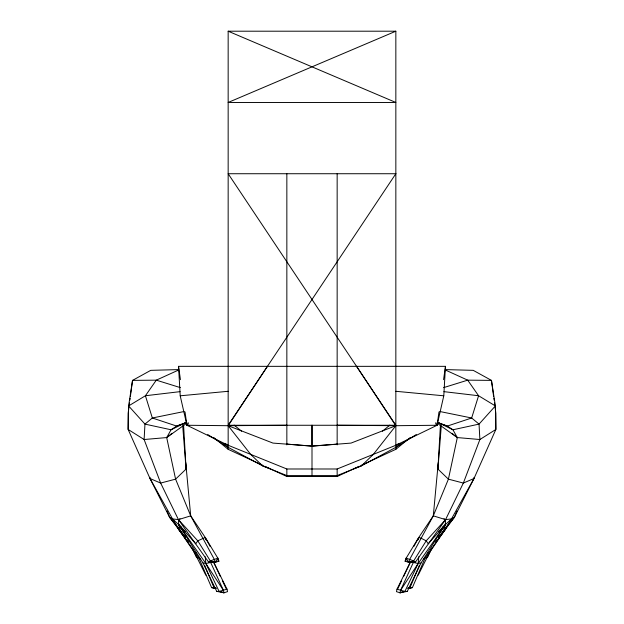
<?xml version="1.0" encoding="UTF-8"?>
<svg xmlns="http://www.w3.org/2000/svg" width="624" height="624" viewBox="0 0 624 624"><rect width="100%" height="100%" fill="white"/><g stroke="black" fill="none" stroke-linecap="round" stroke-linejoin="round"><path stroke-width="0.94" d="M438.976 411.957L437.081 425.264L395.842 445.271L337.155 468.991L286.845 468.991L228.158 445.271L186.919 425.264L180.211 395.803L178.534 366.343L445.466 366.343L443.789 395.803L437.081 425.264L395.842 425.701L351.047 443.087L312 446.168L312 425.264L312 476.494M438.547 538.301L454.412 517.273L473.983 478.53L473.998 477.36M406.13 559.361L406.169 558.145L418.759 537.467L433.298 515.853L448.406 479.146L457.306 437.572L452.938 429.772L447.322 426.075L437.323 422.339M445.364 369.595L473.234 370.344L491.462 380.383L495.394 405.935L479.045 424.109L479.879 439.522L463.351 483.062L445.575 519.62L445.31 524.69L443.734 530.634L441.394 533.715M495.113 407.636L495.869 413.275L495.854 429.46L473.983 478.53L463.351 483.062L448.406 479.146L437.915 469.069L440.443 424.936M437.915 469.069L441.293 425.708M418.743 556.78L418.174 563.48L404.898 591.419L400.031 592.8L396.458 591.646L396.997 589.196L410.631 561.608L403.697 576.295M456.916 511.025L454.412 517.273L451.48 518.918L445.575 519.62L415.256 562.31L413.657 560.921L406.169 558.145L405.085 561.163L408.658 562.318L409.742 559.299L433.298 515.853L438.282 462.509M128.887 407.636L128.131 413.275L128.146 429.46L150.017 478.53L169.588 517.273L185.453 538.301M129.262 404.812L129.511 402.932M129.893 400.117L130.143 398.237M130.4 396.357L132.538 380.383L150.766 370.344L178.636 369.595M443.57 379.649L445.466 366.343M418.298 539.752L418.759 537.467L421.099 538.223L426.208 540.829L428.228 543.769L445.31 524.69L451.48 518.918L473.983 478.53M420.982 563.02L407.277 591.38L400.031 592.8L400.569 590.351L413.33 562.481L418.174 563.48L420.982 563.02L445.31 524.69L442.439 527.296M419.429 565.289L409.757 588.221L407.987 588.471M407.987 587.894L409.757 588.221L412.394 587.605L424.936 558.441L444.148 530.665L451.48 518.918M431.902 547.95L427.549 557.263L426.208 558.004M401.661 580.609L397.995 588.385L396.997 589.196L404.898 591.419L407.277 591.38M418.174 575.18L429.772 552.115L446.144 528.076M413.782 546.546L418.759 537.467M183.557 424.936L185.718 462.509L190.702 515.853L205.241 537.467L217.831 558.145L218.915 561.163L215.342 562.318L214.258 559.299L190.702 515.853L175.594 479.146L166.694 437.572L171.062 429.772L176.678 426.075L186.677 422.339M210.374 561.779L208.744 562.31L215.342 562.318L217.831 558.145L210.343 560.921L208.744 562.31L178.425 519.62L160.649 483.062L144.121 439.522L144.955 424.109L128.606 405.935L132.538 380.383L156.296 380.156L180.414 387.637M438.61 538.06L444.561 530.689L447.33 526.118M447.65 525.704L448.656 524.129M400.569 590.351L418.174 563.48L445.31 524.69L438.656 531.5M185.024 411.957L186.919 425.264L228.158 425.701L267.439 366.343M188.588 422.869L186.919 425.264L188.846 425.264M440.216 535.252L438.461 537.56L444.733 529.339M446.729 526.757L445.731 528.044L454.412 517.273M356.561 366.343L395.842 425.701L373.339 454.366L361.397 465.878L337.155 475.582L286.845 475.582L262.603 465.878L228.158 447.338L207.683 434.499M435.638 541.741L437.424 539.534M443.945 518.786L445.575 519.62L426.208 540.829L413.657 560.921L408.658 562.318L407.378 561.452M185.718 462.509L186.085 469.069L175.594 479.146L160.649 483.062L150.017 478.53L150.002 477.36M361.015 465.442L395.842 449.311L410.14 437.596M382.426 431.2L389.883 425.108M178.737 369.962L156.296 380.156L145.423 395.741L128.606 405.935L128.146 429.46L144.121 439.522L166.694 437.572L172.006 433.298M354.05 468.671L361.397 465.878L395.842 447.338L400.475 443.851M166.694 437.572L187.067 423.002M208.744 562.31L215.342 562.318L216.622 561.452M395.842 447.338L416.317 434.499M405.085 561.163L406.099 560.578M395.842 445.271L399.196 443.368M167.084 511.025L169.588 517.273L172.52 518.918L178.425 519.62L180.055 518.786M428.072 552.981L429.772 552.115M186.592 422.175L171.062 429.772L144.955 424.109L152.342 417.994L184.127 411.52M264.724 466.253L286.845 476.494L337.155 476.494L359.276 466.253M395.842 449.311L395.842 31.2L228.158 102.469L395.842 102.469L228.158 31.2L228.158 449.311L262.985 465.442M400.031 592.8L402.722 591.716M186.646 422.526L176.678 426.075L152.342 417.994L145.423 395.741L180.071 391.646M210.218 546.546L205.241 537.467L197.792 540.829L195.772 543.769L178.69 524.69L172.52 518.918L150.017 478.53M216.723 591.38L219.102 591.419L227.003 589.196L227.542 591.646L223.969 592.8L216.723 591.38L203.018 563.02L178.69 524.69L178.425 519.62L190.702 515.853M443.586 387.637L467.704 380.156L491.462 380.383L493.6 396.357M423.485 558.784L424.936 558.441M210.397 562.645L213.548 561.912M406.169 558.145L408.658 562.318L415.256 562.31L413.626 561.779M216.013 587.894L214.243 588.221L211.606 587.605L199.064 558.441L179.852 530.665L172.52 518.918M407.979 588.385L412.394 587.605M180.211 395.803L228.158 391.295M337.155 444.109L312 446.066L272.953 443.087L228.158 425.701L250.661 454.366L262.603 465.878L269.95 468.671M176.67 526.118L179.439 530.689L180.266 530.634L185.585 537.537L183.784 535.252M228.158 425.701L286.845 425.264M408.658 562.318L415.256 562.31M228.158 31.2L395.842 31.2M435.154 425.264L437.081 425.264L435.412 422.869M337.155 425.264L395.842 425.701M443.734 530.634L444.561 530.689M286.845 444.109L312 446.168M436.933 423.002L457.306 437.572L479.879 439.522L495.854 429.46L495.394 405.935L478.577 395.741L467.704 380.156L445.263 369.962M395.842 391.295L443.789 395.803M443.929 391.646L478.577 395.741L471.658 417.994L447.322 426.075L437.354 422.526M216.013 588.471L214.243 588.221L204.571 565.289M203.018 563.02L205.826 563.48L210.67 562.481L223.431 590.351L223.969 592.8L219.102 591.419L205.826 563.48L178.69 524.69L180.266 530.634L182.606 533.715M211.606 587.605L216.021 588.385M439.873 411.52L471.658 417.994L479.045 424.109L452.938 429.772L437.408 422.175M410.452 561.912L413.603 562.645M199.064 558.441L200.515 558.784M215.342 562.318L210.343 560.921L197.792 540.829L178.425 519.62M433.298 515.853L445.575 519.62M221.278 591.716L223.969 592.8M177.856 528.076L194.228 552.115L195.928 552.981M197.792 558.004L196.451 557.263L192.098 547.95M224.804 443.368L228.158 445.271M217.901 560.578L218.915 561.163M223.525 443.851L228.158 447.338M451.994 433.298L457.306 437.572M234.117 425.108L241.574 431.2M213.86 437.596L228.158 449.311M181.561 527.296L178.69 524.69L185.344 531.5M179.439 530.689L185.39 538.06M186.576 539.534L188.362 541.741M169.588 517.273L178.269 528.044L177.271 526.757M179.267 529.339L180.266 530.634M223.431 590.351L205.826 563.48L205.257 556.78M175.344 524.129L176.35 525.704M194.228 552.115L205.826 575.18M220.303 576.295L213.369 561.608L227.003 589.196L226.005 588.385L222.339 580.609M205.241 537.467L205.702 539.752M178.534 366.343L180.43 379.649M493.857 398.237L494.107 400.117M494.489 402.932L494.738 404.812M182.707 425.708L186.085 469.069M217.831 558.145L217.87 559.361M337.155 173.729L337.155 444.881M337.155 468.991L337.155 476.494M286.845 173.729L286.845 444.881M286.845 468.991L286.845 476.494M395.842 173.729L228.158 425.264L395.842 425.264L228.158 173.729L395.842 173.729"/></g></svg>
